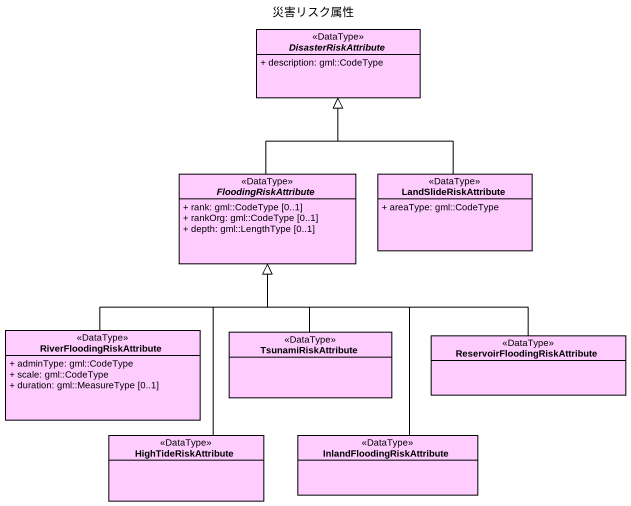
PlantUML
@startuml
title 災害リスク属性
hide circle
hide empty members
skinparam classAttributeIconSize 0
abstract class DisasterRiskAttribute <<DataType>> #FFCCFF {
  + description: gml::CodeType
}
abstract class FloodingRiskAttribute <<DataType>> #FFCCFF {
  + rank: gml::CodeType [0..1]
  + rankOrg: gml::CodeType [0..1]
  + depth: gml::LengthType [0..1]
}
class LandSlideRiskAttribute <<DataType>> #FFCCFF {
  + areaType: gml::CodeType
}
class RiverFloodingRiskAttribute <<DataType>> #FFCCFF {
  + adminType: gml::CodeType
  + scale: gml::CodeType
  + duration: gml::MeasureType [0..1]
}
class TsunamiRiskAttribute <<DataType>> #FFCCFF
class "ReservoirFloodingRiskAttribute" as ReservoirFloodingRiskAttribu <<DataType>> #FFCCFF
class HighTideRiskAttribute <<DataType>> #FFCCFF
class InlandFloodingRiskAttribute <<DataType>> #FFCCFF
FloodingRiskAttribute -up-|> DisasterRiskAttribute
LandSlideRiskAttribute -up-|> DisasterRiskAttribute
RiverFloodingRiskAttribute -up-|> FloodingRiskAttribute
TsunamiRiskAttribute -up-|> FloodingRiskAttribute
ReservoirFloodingRiskAttribu -left-|> FloodingRiskAttribute
HighTideRiskAttribute -up-|> FloodingRiskAttribute
InlandFloodingRiskAttribute -up-|> FloodingRiskAttribute
@enduml
